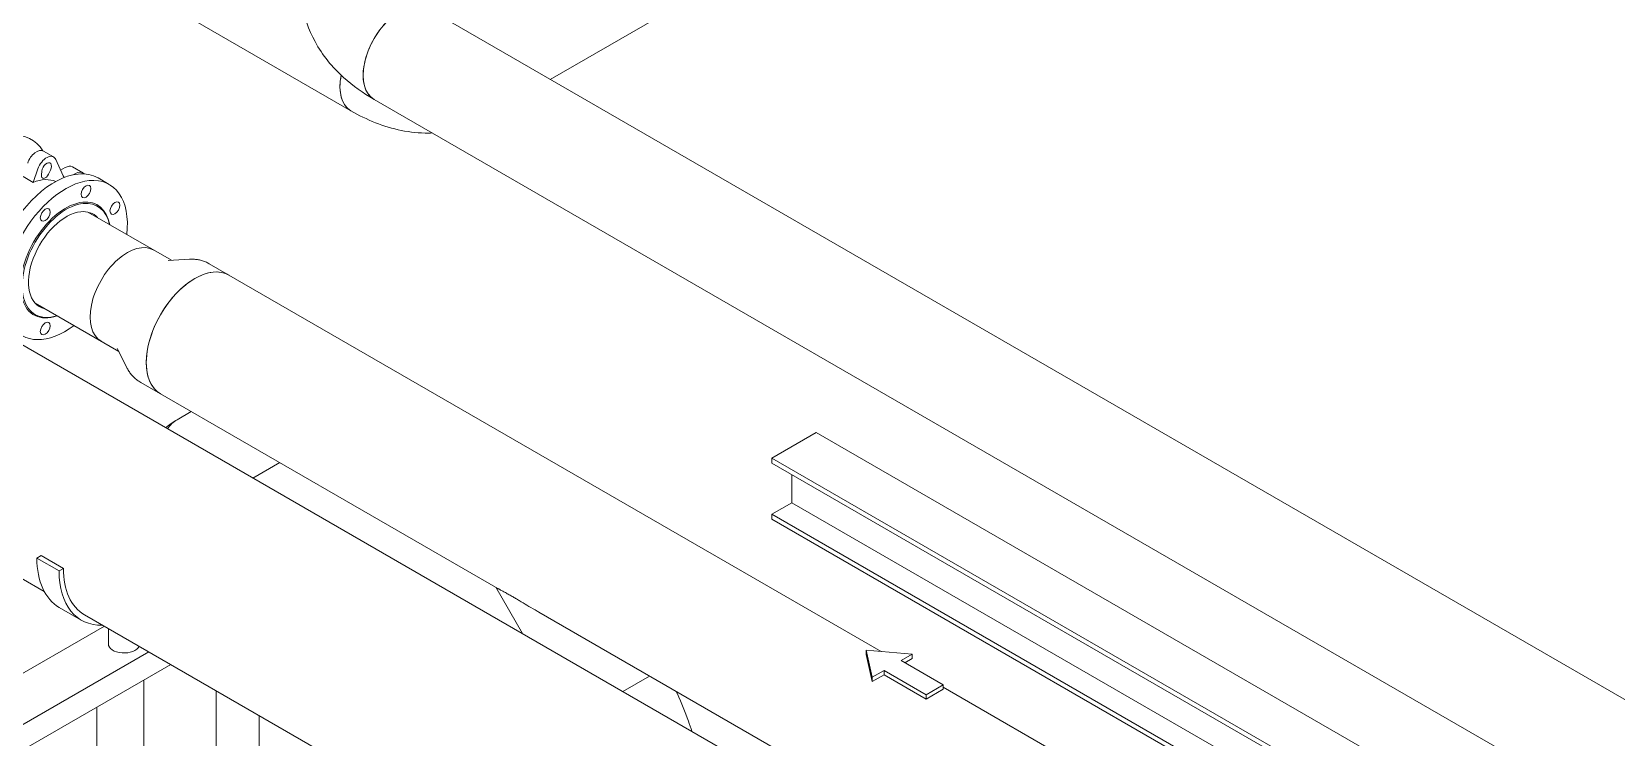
# Model space of a CAD drawing. Header units: millimetres. Extents: x -312439 to 477422, y -331570 to 212570.
# Drawn here: x 412781 to 414332, y 108571 to 109262 of the extents above; entities that cross this region are included whole.
import ezdxf

# ---------------------------------------------------------------- set-up
doc = ezdxf.new("R2010")
doc.units = ezdxf.units.MM

msp = doc.modelspace()

# ---------------------------------------------------------------- linework, layer by layer
at = {"color": 0, "linetype": 'Continuous', "lineweight": 0, "extrusion": (8.40036e-17, 0.816497, 0.57735)}
for p, q in [((413438.631, 109301.822), (413288.424, 109215.1)), ((414426.032, 108558.302), (413167.524, 109284.901)), ((412941.188, 109272.341), (413093.33, 109184.501)), ((414374.499, 108469.043), (413115.991, 109195.643)), ((412802.337, 109139.295), (412792.377, 109145.045)), ((412811.742, 109120.814), (412804.475, 109136.767)), ((412085.17, 109122.621), (412793.23, 108713.822)), ((412472.042, 109128.231), (413938.16, 108281.767)), ((412787, 109127.596), (412782.409, 109114.428)), ((412790.449, 109121.692), (412790.832, 109125.5)), ((412799.315, 109126.34), (412797.389, 109122.379)), ((412813.722, 109128.841), (412809.259, 109126.264)), ((412830.89, 109123.805), (412820.931, 109129.555)), ((412823.682, 109123.091), (412821.446, 109121.8)), ((412782.409, 109114.428), (412772.45, 109120.179)), ((412845.886, 109118.748), (412856.885, 109112.398)), ((412917.611, 109038.198), (412835.996, 109085.318)), ((412914.344, 109038.015), (412935.267, 109039.188)), ((413612.284, 108655.09), (412954.69, 109034.752)), ((412866.078, 108948.939), (412784.463, 108996.06)), ((412864.603, 108951.86), (412874.048, 108933.153)), ((413237.072, 108716.784), (412887.602, 108918.551)), ((412923.406, 108882.042), (412937.122, 108889.96)), ((413548.648, 108869.484), (413505.345, 108844.483)), ((414435.036, 108357.728), (413548.648, 108869.484)), ((414630.316, 108194.981), (413505.345, 108844.483)), ((413505.345, 108844.483), (413505.345, 108839.483)), ((412997.463, 108824.879), (413023.654, 108840.001)), ((414625.985, 108192.481), (413505.345, 108839.483)), ((413524.831, 108828.233), (413524.831, 108800.731)), ((413524.831, 108800.731), (413505.345, 108789.481)), ((414602.168, 108178.731), (413524.831, 108800.731)), ((413505.345, 108789.481), (413505.345, 108784.481)), ((414551.509, 108185.477), (413505.345, 108789.481)), ((414545.126, 108184.163), (413505.345, 108784.481)), ((412790.387, 108748.995), (412786.056, 108746.495)), ((412790.387, 108748.995), (412812.038, 108736.495)), ((412786.056, 108746.495), (412807.708, 108733.995)), ((412807.708, 108733.995), (412812.038, 108736.495)), ((413235.033, 108717.961), (413261.225, 108672.596)), ((412807.859, 108698.304), (412829.511, 108685.804)), ((412832.573, 108691.107), (413437.46, 108341.876)), ((413277.335, 108693.539), (413592.316, 108511.684)), ((412852.154, 108679.802), (412535.95, 108497.242)), ((412856.011, 108662.466), (412856.011, 108677.575)), ((413597.415, 108656.43), (413603.381, 108629.834)), ((413642.421, 108652.374), (413597.415, 108656.43)), ((413597.415, 108656.43), (413597.415, 108652.158)), ((412895.457, 108654.801), (412579.253, 108472.24)), ((412917.109, 108642.3), (412600.905, 108459.74)), ((413597.415, 108652.158), (413603.381, 108625.562)), ((413631.735, 108646.204), (413642.421, 108652.374)), ((413673.011, 108622.373), (413631.735, 108646.204)), ((413635.434, 108644.068), (413642.421, 108648.102)), ((413642.421, 108652.374), (413642.421, 108648.102)), ((412890.551, 108626.967), (412890.551, 108349.644)), ((413359.348, 108615.945), (413385.539, 108631.067)), ((413603.381, 108629.834), (413615.126, 108636.615)), ((413603.381, 108625.562), (413615.126, 108632.343)), ((413603.381, 108629.834), (413603.381, 108625.562)), ((413615.126, 108636.615), (413656.402, 108612.784)), ((413615.126, 108636.615), (413615.126, 108632.343)), ((413615.126, 108632.343), (413656.402, 108608.512)), ((412961.423, 108616.715), (412961.423, 108390.867)), ((413656.402, 108612.784), (413673.011, 108622.373)), ((413656.402, 108608.512), (413673.011, 108618.101)), ((413656.402, 108612.784), (413656.402, 108608.512)), ((413673.011, 108622.373), (413673.011, 108618.101)), ((413673.011, 108620.029), (413811.702, 108539.956)), ((412844.621, 108600.45), (412844.621, 108323.127)), ((413003.438, 108330.219), (413003.438, 108592.458))]:
    msp.add_line(p, q, dxfattribs=at)
at = {"color": 0, "linetype": 'Continuous', "lineweight": 0}
for centre, major_axis, ratio, start_param, end_param in [((413141.757, 109240.272), (-25.767, -44.629), 0.57735027, 3.14159265, 6.28318531), ((413141.757, 109240.272), (25.767, 44.629), 0.57735027, 0, 3.14159265), ((413119.097, 109229.131), (-25.767, -44.629), 0.57735027, 5.2439934, 6.28318531), ((413119.097, 109229.131), (-25.767, -44.629), 0.57735027, 5.2439934, 5.49778714), ((413119.097, 109229.131), (-25.767, -44.629), 0.57735027, 5.49778714, 6.28318531), ((412738.217, 109082.266), (-42.715, -73.984), 0.57735027, 2.83373505, 5.63029976), ((412785.6, 109133.306), (6.778, 11.739), 0.57735027, 0, 1.88930363), ((412795.56, 109127.556), (6.778, 11.739), 0.57735027, 5.87376873, 8.17248894), ((412803.171, 109044.764), (42.715, 73.984), 0.57735027, 0.39269908, 3.14159265), ((412794.317, 109123.374), (-2.756, -4.773), 0.57735027, 5.37502165, 7.97674871), ((412795.56, 109127.556), (3.368, 5.834), 0.57735027, 4.83515606, 8.5166143), ((412813.722, 109117.07), (7.208, 12.485), 0.57735027, 0, 0.78539816), ((412823.682, 109111.319), (7.208, 12.485), 0.57735027, 6.07800001, 7.06858347), ((412803.171, 109044.764), (42.715, 73.984), 0.57735027, 0, 0.39269908), ((412814.17, 109038.414), (42.715, 73.984), 0.57735027, 0.39269908, 4.06484949), ((412775.674, 109060.64), (30.926, 53.566), 0.57735027, 0.06591002, 0.63077855), ((412817.738, 109127.159), (-4.593, -7.955), 0.57735027, 5.89239761, 6.25776112), ((412814.17, 109038.414), (42.715, 73.984), 0.57735027, 5.35992847, 6.67588439), ((412814.17, 109038.414), (31.079, 53.831), 0.57735027, 0.39269908, 3.73495727), ((412814.863, 109038.014), (30.589, 52.982), 0.57735027, 0.39269908, 3.71077423), ((412814.17, 109038.414), (31.079, 53.831), 0.57735027, 5.68982069, 6.67588439), ((412814.863, 109038.014), (30.589, 52.982), 0.57735027, 5.71400373, 6.67588439), ((412814.863, 109038.014), (26.18, 45.345), 0.57735027, 0.39269908, 3.31953197), ((412814.863, 109038.014), (26.18, 45.345), 0.57735027, 6.10524599, 6.67588439), ((412874.553, 109003.552), (-25.767, -44.629), 0.57735027, 3.14159265, 6.28318531), ((412940.548, 108965.45), (33.544, 58.1), 0.57735027, 0, 3.14159265), ((412940.548, 108965.45), (-33.544, -58.1), 0.57735027, 3.14159265, 6.28318531), ((412945.039, 108844.572), (-21.633, 37.47), 0.81649658, 0, 0.36858141), ((412860.495, 108789.472), (-52.636, -91.168), 0.57735027, 5.49778714, 6.28318531), ((412882.146, 108776.972), (-52.636, -91.168), 0.57735027, 5.49778714, 6.62595723), ((412882.146, 108776.972), (49.574, 85.864), 0.57735027, 2.35619449, 3.14159265), ((412871.321, 108662.466), (-15.31, 0), 0.57735027, 0, 2.88158741)]:
    msp.add_ellipse(centre, major_axis=major_axis, ratio=ratio, start_param=start_param, end_param=end_param, dxfattribs=at)
for centre in [(412834.139, 109105.609), (412862.379, 109089.305), (412794.202, 109082.551), (412794.202, 108971.219)]:
    msp.add_ellipse(centre, major_axis=(3.399, 5.887), ratio=0.57735027, dxfattribs=at)
for points, knots in [([(413115.991, 109411.132), (413100.495, 109402.186), (413086.418, 109391.3), (413063.217, 109365.011), (413053.988, 109349.521), (413045.153, 109318.699), (413043.984, 109304.208), (413047.524, 109276.722), (413051.932, 109263.796), (413065.459, 109238.814), (413075.118, 109227.166), (413095.231, 109208.964), (413105.261, 109201.837), (413115.991, 109195.643)], [0, 0, 0, 0, 0.31415927, 0.31415927, 0.62139477, 0.62139477, 0.85961709, 0.85961709, 1.08837512, 1.08837512, 1.35326625, 1.35326625, 1.57079633, 1.57079633, 1.57079633, 1.57079633]), ([(413172.878, 109162.799), (413171.682, 109162.749), (413170.487, 109162.718), (413160.27, 109162.606), (413151.354, 109163.537), (413133.979, 109167.05), (413125.513, 109169.629), (413109.064, 109176.117), (413101.078, 109180.028), (413093.33, 109184.501)], [4.220378555, 4.220378555, 4.220378555, 4.220378555, 4.241150082, 4.241150082, 4.398229715, 4.398229715, 4.555309348, 4.555309348, 4.71238898, 4.71238898, 4.71238898, 4.71238898]), ([(412954.69, 109034.752), (412953.507, 109035.434), (412952.282, 109036.043), (412949.77, 109037.102), (412948.484, 109037.552), (412945.878, 109038.292), (412944.557, 109038.582), (412941.905, 109039.007), (412940.572, 109039.143), (412937.913, 109039.27), (412936.586, 109039.262), (412935.267, 109039.188)], [3.926990817, 3.926990817, 3.926990817, 3.926990817, 3.999264242, 3.999264242, 4.071537667, 4.071537667, 4.143811091, 4.143811091, 4.216084516, 4.216084516, 4.288357941, 4.288357941, 4.288357941, 4.288357941]), ([(412874.048, 108933.153), (412874.643, 108931.974), (412875.3, 108930.821), (412876.74, 108928.582), (412877.523, 108927.496), (412879.218, 108925.411), (412880.13, 108924.413), (412882.074, 108922.526), (412883.106, 108921.637), (412885.279, 108919.991), (412886.419, 108919.234), (412887.602, 108918.551)], [0.424031039, 0.424031039, 0.424031039, 0.424031039, 0.496304464, 0.496304464, 0.568577889, 0.568577889, 0.640851314, 0.640851314, 0.713124739, 0.713124739, 0.785398163, 0.785398163, 0.785398163, 0.785398163]), ([(413237.072, 108716.784), (413237.343, 108716.628), (413237.635, 108716.464), (413238.323, 108716.082), (413238.729, 108715.861), (413239.595, 108715.393), (413240.055, 108715.145), (413241.509, 108714.362), (413242.576, 108713.786), (413244.851, 108712.54), (413246.059, 108711.87), (413248.555, 108710.464), (413249.842, 108709.729), (413251.138, 108708.981)], [607.44108826, 607.44108826, 607.44108826, 607.44108826, 611.15535245, 611.15535245, 615.64317965, 615.64317965, 620.13100684, 620.13100684, 629.10666122, 629.10666122, 638.08231561, 638.08231561, 647.05796999, 647.05796999, 647.05796999, 647.05796999]), ([(413251.138, 108708.981), (413252.243, 108708.343), (413253.378, 108707.682), (413255.701, 108706.319), (413256.889, 108705.618), (413260.523, 108703.465), (413263.038, 108701.964), (413268.214, 108698.884), (413270.876, 108697.305), (413274.829, 108694.991), (413276.077, 108694.265), (413277.335, 108693.539)], [0, 0, 0, 0, 7.65472201, 7.65472201, 15.30944403, 15.30944403, 30.61888806, 30.61888806, 45.92833209, 45.92833209, 52.88894709, 52.88894709, 52.88894709, 52.88894709]), ([(413411.688, 108615.97), (413412.078, 108615.144), (413412.464, 108614.316), (413416.875, 108604.76), (413420.484, 108595.883), (413424.804, 108583.598), (413425.911, 108580.26), (413426.952, 108576.914)], [2.498355641, 2.498355641, 2.498355641, 2.498355641, 2.513274123, 2.513274123, 2.670353756, 2.670353756, 2.72868089, 2.72868089, 2.72868089, 2.72868089])]:
    msp.add_open_spline(points, degree=3, knots=knots, dxfattribs=at)
msp.add_open_spline([(412923.406, 108882.042), (412919.408, 108879.734), (412915.597, 108877.104), (412912.031, 108874.204)], degree=3, dxfattribs=at)

doc.saveas('drawing.dxf')
